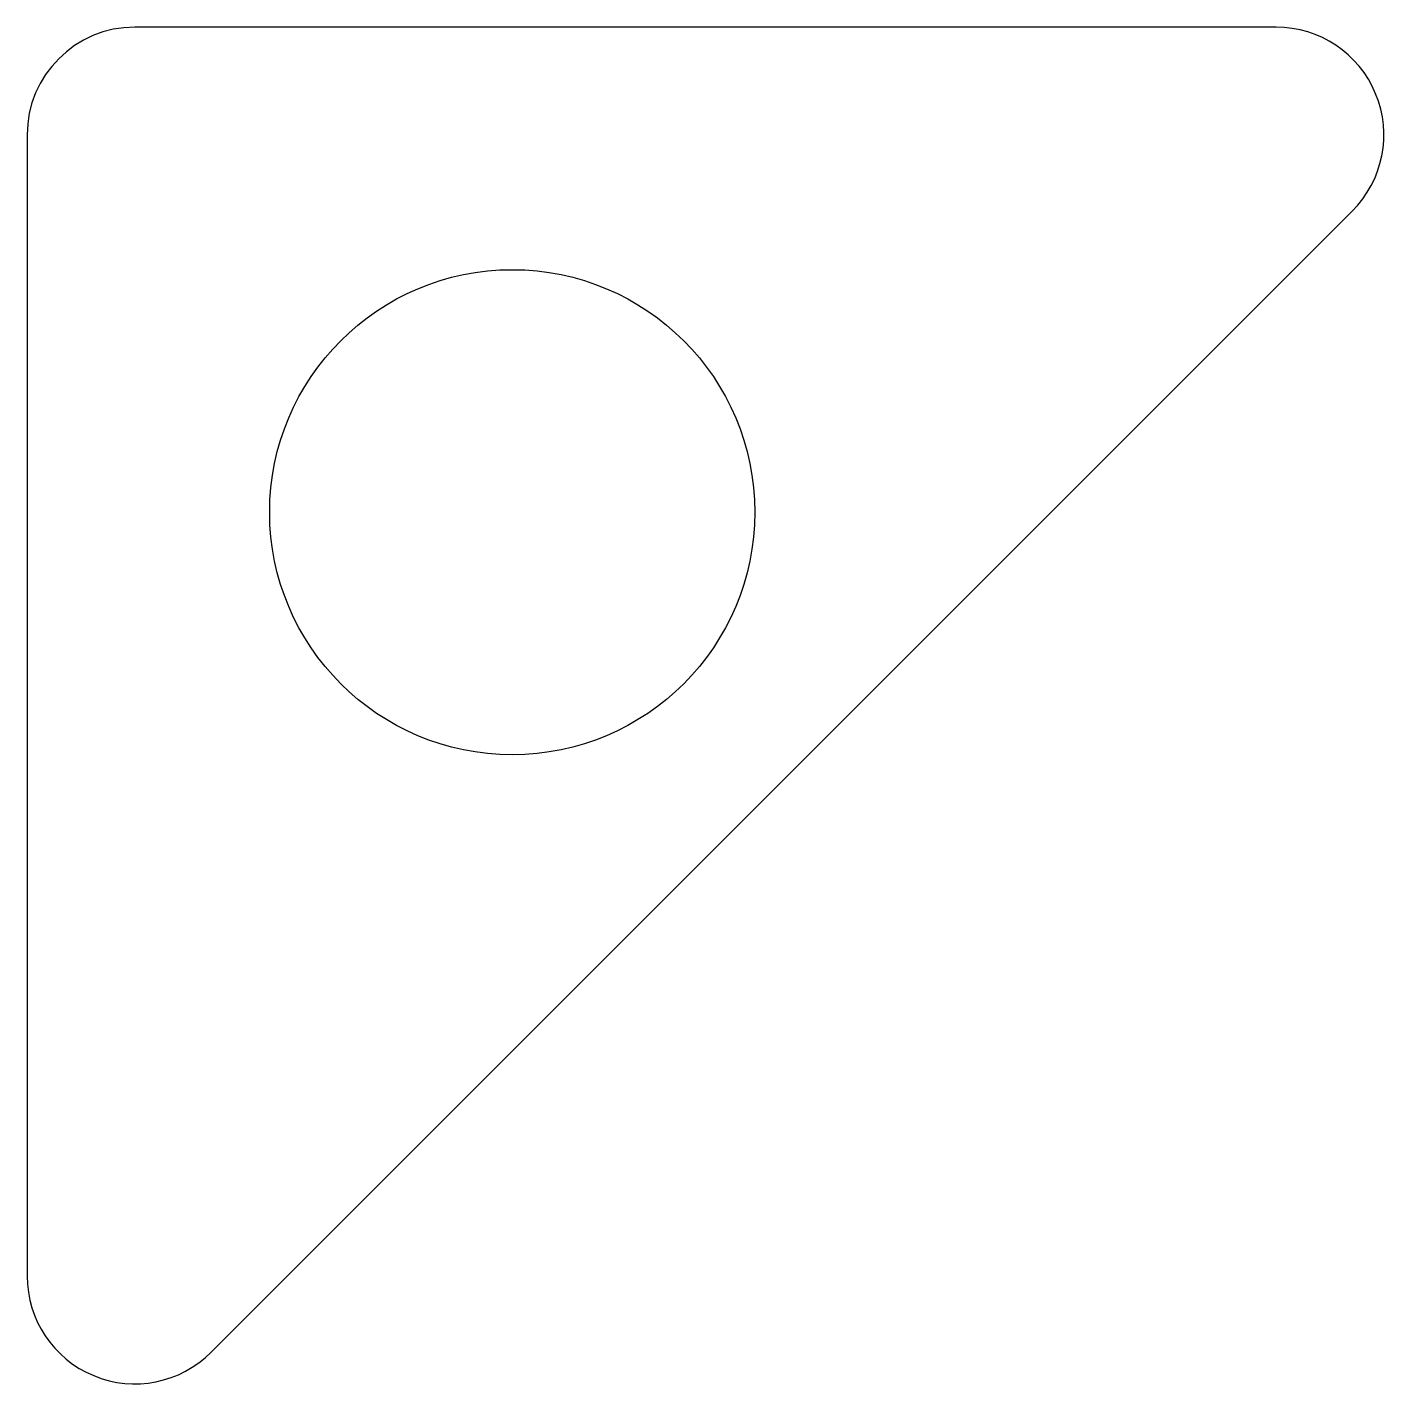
# Model space of a CAD drawing. Extents: x 0 to 25.2, y -25.2 to 0.
import ezdxf

# ---------------------------------------------------------------- set-up
doc = ezdxf.new("R2010")
doc.units = 0
doc.layers.add('Sketch', color=7, linetype='CONTINUOUS')

msp = doc.modelspace()

# ---------------------------------------------------------------- linework, layer by layer
at = {"layer": 'Sketch'}
for p, q in [((23.1716, 0), (2, 0)), ((0, -2), (0, -23.1716)), ((3.41421, -24.5858), (24.5858, -3.41421))]:
    msp.add_line(p, q, dxfattribs=at)
msp.add_circle((9, -9), 4.5, dxfattribs=at)
for centre, start, end in [((2, -2), 90, 180), ((23.1716, -2), -45, 90), ((2, -23.1716), 180, -45)]:
    msp.add_arc(centre, 2, start, end, dxfattribs=at)

doc.saveas('drawing.dxf')
